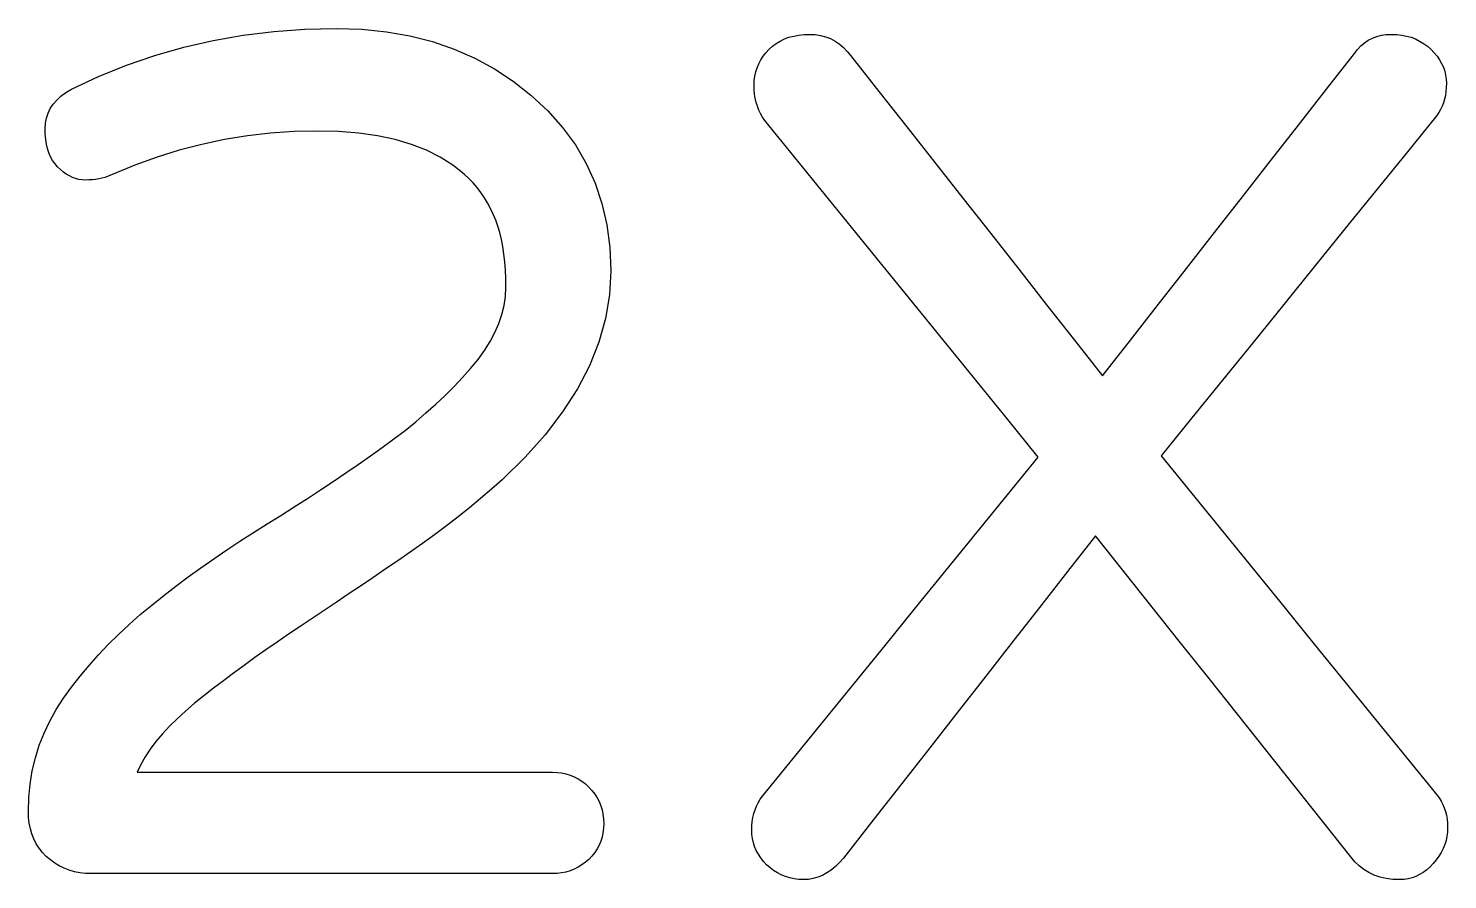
# Model space of a CAD drawing. Extents: x 3 to 2755, y -391 to 1036.
# Drawn here: x 2157.27 to 2190.62, y 827.9 to 847.9 of the extents above; entities that cross this region are included whole.
import ezdxf

# ---------------------------------------------------------------- set-up
doc = ezdxf.new("R2010")
doc.units = 0
doc.layers.add('DEFAULT', color=7, linetype='CONTINUOUS')

# ---------------------------------------------------------------- blocks, each defined once
blk = doc.blocks.new('BLOCK_242')
at = {"layer": 'DEFAULT', "color": 18}
for p, q in [((-28.254, 141.173), (-28.201, 141.102)), ((-28.201, 141.102), (-28.154, 141.028)), ((-28.154, 141.028), (-28.114, 140.95)), ((-28.114, 140.95), (-28.08, 140.868)), ((-28.08, 140.868), (-28.052, 140.783)), ((-28.052, 140.783), (-28.03, 140.693)), ((-28.03, 140.693), (-28.014, 140.6)), ((-28.014, 140.6), (-28.005, 140.503)), ((-28.005, 140.503), (-28.002, 140.402))]:
    blk.add_line(p, q, dxfattribs=at)
blk = doc.blocks.new('BLOCK_243')
at = {"layer": 'DEFAULT', "color": 18}
for p, q in [((-28.039, 140.102), (-28.068, 140.007)), ((-28.018, 140.2), (-28.039, 140.102)), ((-28.006, 140.3), (-28.018, 140.2)), ((-28.002, 140.402), (-28.006, 140.3)), ((-28.151, 139.822), (-28.205, 139.733)), ((-28.106, 139.913), (-28.151, 139.822)), ((-28.068, 140.007), (-28.106, 139.913)), ((-28.268, 139.645), (-28.338, 139.56)), ((-28.205, 139.733), (-28.268, 139.645))]:
    blk.add_line(p, q, dxfattribs=at)
blk = doc.blocks.new('BLOCK_244')
at = {"layer": 'DEFAULT', "color": 18}
for p, q in [((-28.414, 139.481), (-28.493, 139.41)), ((-28.338, 139.56), (-28.414, 139.481)), ((-29.025, 139.186), (-29.124, 139.181)), ((-28.93, 139.2), (-29.025, 139.186)), ((-28.837, 139.223), (-28.93, 139.2)), ((-28.747, 139.256), (-28.837, 139.223)), ((-28.66, 139.298), (-28.747, 139.256)), ((-28.575, 139.35), (-28.66, 139.298)), ((-28.493, 139.41), (-28.575, 139.35))]:
    blk.add_line(p, q, dxfattribs=at)
blk = doc.blocks.new('BLOCK_245')
at = {"layer": 'DEFAULT', "color": 18}
for p, q in [((-30.182, 139.602), (-30.274, 139.714)), ((-30.081, 139.504), (-30.182, 139.602)), ((-29.971, 139.418), (-30.081, 139.504)), ((-29.853, 139.346), (-29.971, 139.418)), ((-29.725, 139.287), (-29.853, 139.346)), ((-29.588, 139.241), (-29.725, 139.287)), ((-29.442, 139.208), (-29.588, 139.241)), ((-29.287, 139.188), (-29.442, 139.208)), ((-29.124, 139.181), (-29.287, 139.188))]:
    blk.add_line(p, q, dxfattribs=at)
blk = doc.blocks.new('BLOCK_246')
at = {"layer": 'DEFAULT', "color": 18}
for p, q in [((-35.61, 146.422), (-36.277, 147.26)), ((-34.943, 145.583), (-35.61, 146.422)), ((-34.276, 144.745), (-34.943, 145.583)), ((-33.609, 143.906), (-34.276, 144.745)), ((-32.942, 143.068), (-33.609, 143.906)), ((-32.275, 142.23), (-32.942, 143.068)), ((-31.608, 141.391), (-32.275, 142.23)), ((-30.941, 140.553), (-31.608, 141.391)), ((-30.274, 139.714), (-30.941, 140.553))]:
    blk.add_line(p, q, dxfattribs=at)
blk = doc.blocks.new('BLOCK_247')
at = {"layer": 'DEFAULT', "color": 18}
for p, q in [((-36.277, 147.26), (-36.934, 146.418)), ((-36.934, 146.418), (-37.592, 145.577)), ((-37.592, 145.577), (-38.249, 144.735)), ((-38.249, 144.735), (-38.907, 143.894)), ((-38.907, 143.894), (-39.565, 143.052)), ((-39.565, 143.052), (-40.222, 142.211)), ((-40.222, 142.211), (-40.88, 141.369)), ((-40.88, 141.369), (-41.538, 140.528)), ((-41.538, 140.528), (-42.195, 139.686))]:
    blk.add_line(p, q, dxfattribs=at)
blk = doc.blocks.new('BLOCK_248')
at = {"layer": 'DEFAULT', "color": 18}
for p, q in [((-42.387, 139.487), (-42.487, 139.406)), ((-42.29, 139.58), (-42.387, 139.487)), ((-42.195, 139.686), (-42.29, 139.58)), ((-43.021, 139.188), (-43.135, 139.181)), ((-42.909, 139.206), (-43.021, 139.188)), ((-42.8, 139.237), (-42.909, 139.206)), ((-42.693, 139.281), (-42.8, 139.237)), ((-42.589, 139.337), (-42.693, 139.281)), ((-42.487, 139.406), (-42.589, 139.337))]:
    blk.add_line(p, q, dxfattribs=at)
blk = doc.blocks.new('BLOCK_249')
at = {"layer": 'DEFAULT', "color": 18}
for p, q in [((-43.924, 139.458), (-44.004, 139.532)), ((-43.84, 139.393), (-43.924, 139.458)), ((-43.752, 139.337), (-43.84, 139.393)), ((-43.66, 139.29), (-43.752, 139.337)), ((-43.563, 139.251), (-43.66, 139.29)), ((-43.462, 139.22), (-43.563, 139.251)), ((-43.357, 139.199), (-43.462, 139.22)), ((-43.248, 139.186), (-43.357, 139.199)), ((-43.135, 139.181), (-43.248, 139.186))]:
    blk.add_line(p, q, dxfattribs=at)
blk = doc.blocks.new('BLOCK_250')
at = {"layer": 'DEFAULT', "color": 18}
for p, q in [((-44.351, 140.244), (-44.355, 140.345)), ((-44.338, 140.145), (-44.351, 140.244)), ((-44.316, 140.049), (-44.338, 140.145)), ((-44.286, 139.956), (-44.316, 140.049)), ((-44.247, 139.866), (-44.286, 139.956)), ((-44.199, 139.778), (-44.247, 139.866)), ((-44.143, 139.693), (-44.199, 139.778)), ((-44.078, 139.611), (-44.143, 139.693)), ((-44.004, 139.532), (-44.078, 139.611))]:
    blk.add_line(p, q, dxfattribs=at)
blk = doc.blocks.new('BLOCK_251')
at = {"layer": 'DEFAULT', "color": 18}
for p, q in [((-44.156, 141.069), (-44.103, 141.145)), ((-44.305, 140.732), (-44.277, 140.821)), ((-44.277, 140.821), (-44.243, 140.906)), ((-44.243, 140.906), (-44.202, 140.989)), ((-44.202, 140.989), (-44.156, 141.069)), ((-44.355, 140.345), (-44.352, 140.447)), ((-44.352, 140.447), (-44.343, 140.545)), ((-44.343, 140.545), (-44.327, 140.64)), ((-44.327, 140.64), (-44.305, 140.732))]:
    blk.add_line(p, q, dxfattribs=at)
blk = doc.blocks.new('BLOCK_252')
at = {"layer": 'DEFAULT', "color": 18}
for p, q in [((-38.343, 148.226), (-37.623, 149.111)), ((-39.063, 147.341), (-38.343, 148.226)), ((-39.783, 146.456), (-39.063, 147.341)), ((-40.503, 145.571), (-39.783, 146.456)), ((-41.223, 144.686), (-40.503, 145.571)), ((-41.943, 143.8), (-41.223, 144.686)), ((-42.663, 142.915), (-41.943, 143.8)), ((-43.383, 142.03), (-42.663, 142.915)), ((-44.103, 141.145), (-43.383, 142.03))]:
    blk.add_line(p, q, dxfattribs=at)
blk = doc.blocks.new('BLOCK_253')
at = {"layer": 'DEFAULT', "color": 18}
for p, q in [((-43.333, 156.143), (-44.047, 157.021)), ((-42.619, 155.264), (-43.333, 156.143)), ((-41.905, 154.385), (-42.619, 155.264)), ((-41.192, 153.506), (-41.905, 154.385)), ((-40.478, 152.627), (-41.192, 153.506)), ((-39.764, 151.748), (-40.478, 152.627)), ((-39.05, 150.869), (-39.764, 151.748)), ((-38.337, 149.99), (-39.05, 150.869)), ((-37.623, 149.111), (-38.337, 149.99))]:
    blk.add_line(p, q, dxfattribs=at)
blk = doc.blocks.new('BLOCK_254')
at = {"layer": 'DEFAULT', "color": 18}
for p, q in [((-44.296, 157.742), (-44.299, 157.849)), ((-44.287, 157.638), (-44.296, 157.742)), ((-44.271, 157.539), (-44.287, 157.638)), ((-44.249, 157.443), (-44.271, 157.539)), ((-44.221, 157.351), (-44.249, 157.443)), ((-44.187, 157.263), (-44.221, 157.351)), ((-44.146, 157.179), (-44.187, 157.263)), ((-44.1, 157.098), (-44.146, 157.179)), ((-44.047, 157.021), (-44.1, 157.098))]:
    blk.add_line(p, q, dxfattribs=at)
blk = doc.blocks.new('BLOCK_255')
at = {"layer": 'DEFAULT', "color": 18}
for p, q in [((-44.191, 158.351), (-44.143, 158.441)), ((-44.143, 158.441), (-44.087, 158.528)), ((-44.087, 158.528), (-44.022, 158.611)), ((-44.022, 158.611), (-43.948, 158.691)), ((-44.282, 158.06), (-44.26, 158.161)), ((-44.26, 158.161), (-44.23, 158.258)), ((-44.23, 158.258), (-44.191, 158.351)), ((-44.299, 157.849), (-44.295, 157.956)), ((-44.295, 157.956), (-44.282, 158.06))]:
    blk.add_line(p, q, dxfattribs=at)
blk = doc.blocks.new('BLOCK_256')
at = {"layer": 'DEFAULT', "color": 18}
for p, q in [((-43.948, 158.691), (-43.867, 158.764)), ((-43.867, 158.764), (-43.78, 158.829)), ((-43.78, 158.829), (-43.687, 158.885)), ((-43.687, 158.885), (-43.587, 158.933)), ((-43.587, 158.933), (-43.481, 158.972)), ((-43.481, 158.972), (-43.369, 159.002)), ((-43.369, 159.002), (-43.25, 159.024)), ((-43.25, 159.024), (-43.126, 159.037)), ((-43.126, 159.037), (-42.995, 159.041))]:
    blk.add_line(p, q, dxfattribs=at)
blk = doc.blocks.new('BLOCK_257')
at = {"layer": 'DEFAULT', "color": 18}
for p, q in [((-42.995, 159.041), (-42.864, 159.035)), ((-42.864, 159.035), (-42.738, 159.016)), ((-42.738, 159.016), (-42.619, 158.985)), ((-42.619, 158.985), (-42.506, 158.941)), ((-42.506, 158.941), (-42.398, 158.885)), ((-42.398, 158.885), (-42.297, 158.817)), ((-42.297, 158.817), (-42.201, 158.736)), ((-42.201, 158.736), (-42.111, 158.642)), ((-42.111, 158.642), (-42.027, 158.536))]:
    blk.add_line(p, q, dxfattribs=at)
blk = doc.blocks.new('BLOCK_258')
at = {"layer": 'DEFAULT', "color": 18}
for p, q in [((-42.027, 158.536), (-41.369, 157.701)), ((-41.369, 157.701), (-40.712, 156.866)), ((-40.712, 156.866), (-40.054, 156.03)), ((-40.054, 156.03), (-39.396, 155.195)), ((-39.396, 155.195), (-38.739, 154.36)), ((-38.739, 154.36), (-38.081, 153.525)), ((-38.081, 153.525), (-37.424, 152.689)), ((-37.424, 152.689), (-36.766, 151.854)), ((-36.766, 151.854), (-36.108, 151.019))]:
    blk.add_line(p, q, dxfattribs=at)
blk = doc.blocks.new('BLOCK_259')
at = {"layer": 'DEFAULT', "color": 18}
for p, q in [((-30.847, 157.751), (-30.19, 158.592)), ((-31.505, 156.909), (-30.847, 157.751)), ((-32.163, 156.068), (-31.505, 156.909)), ((-32.82, 155.226), (-32.163, 156.068)), ((-33.478, 154.385), (-32.82, 155.226)), ((-34.135, 153.543), (-33.478, 154.385)), ((-34.793, 152.702), (-34.135, 153.543)), ((-35.451, 151.86), (-34.793, 152.702)), ((-36.108, 151.019), (-35.451, 151.86))]:
    blk.add_line(p, q, dxfattribs=at)
blk = doc.blocks.new('BLOCK_260')
at = {"layer": 'DEFAULT', "color": 18}
for p, q in [((-30.118, 158.687), (-30.04, 158.77)), ((-30.04, 158.77), (-29.956, 158.842)), ((-29.956, 158.842), (-29.865, 158.903)), ((-29.865, 158.903), (-29.769, 158.952)), ((-29.769, 158.952), (-29.666, 158.991)), ((-29.666, 158.991), (-29.557, 159.019)), ((-29.557, 159.019), (-29.442, 159.036)), ((-29.442, 159.036), (-29.32, 159.041)), ((-30.19, 158.592), (-30.118, 158.687))]:
    blk.add_line(p, q, dxfattribs=at)
blk = doc.blocks.new('BLOCK_261')
at = {"layer": 'DEFAULT', "color": 18}
for p, q in [((-29.32, 159.041), (-29.198, 159.037)), ((-29.198, 159.037), (-29.08, 159.024)), ((-29.08, 159.024), (-28.968, 159.002)), ((-28.968, 159.002), (-28.86, 158.972)), ((-28.86, 158.972), (-28.757, 158.933)), ((-28.757, 158.933), (-28.659, 158.885)), ((-28.659, 158.885), (-28.566, 158.829)), ((-28.566, 158.829), (-28.478, 158.764)), ((-28.478, 158.764), (-28.394, 158.691))]:
    blk.add_line(p, q, dxfattribs=at)
blk = doc.blocks.new('BLOCK_262')
at = {"layer": 'DEFAULT', "color": 18}
for p, q in [((-28.394, 158.691), (-28.318, 158.611)), ((-28.318, 158.611), (-28.25, 158.53)), ((-28.25, 158.53), (-28.192, 158.446)), ((-28.192, 158.446), (-28.142, 158.359)), ((-28.142, 158.359), (-28.102, 158.271)), ((-28.102, 158.271), (-28.07, 158.179)), ((-28.07, 158.179), (-28.048, 158.086)), ((-28.048, 158.086), (-28.034, 157.99)), ((-28.034, 157.99), (-28.03, 157.891))]:
    blk.add_line(p, q, dxfattribs=at)
blk = doc.blocks.new('BLOCK_263')
at = {"layer": 'DEFAULT', "color": 18}
for p, q in [((-28.032, 157.793), (-28.041, 157.699)), ((-28.03, 157.891), (-28.032, 157.793)), ((-28.099, 157.436), (-28.129, 157.355)), ((-28.074, 157.52), (-28.099, 157.436)), ((-28.055, 157.607), (-28.074, 157.52)), ((-28.041, 157.699), (-28.055, 157.607)), ((-28.207, 157.204), (-28.254, 157.134)), ((-28.165, 157.278), (-28.207, 157.204)), ((-28.129, 157.355), (-28.165, 157.278))]:
    blk.add_line(p, q, dxfattribs=at)
blk = doc.blocks.new('BLOCK_264')
at = {"layer": 'DEFAULT', "color": 18}
for p, q in [((-28.254, 157.134), (-28.974, 156.245)), ((-28.974, 156.245), (-29.694, 155.357)), ((-29.694, 155.357), (-30.414, 154.469)), ((-30.414, 154.469), (-31.134, 153.581)), ((-31.134, 153.581), (-31.854, 152.692)), ((-31.854, 152.692), (-32.574, 151.804)), ((-32.574, 151.804), (-33.294, 150.916)), ((-33.294, 150.916), (-34.014, 150.028)), ((-34.014, 150.028), (-34.734, 149.139))]:
    blk.add_line(p, q, dxfattribs=at)
blk = doc.blocks.new('BLOCK_265')
at = {"layer": 'DEFAULT', "color": 18}
for p, q in [((-34.734, 149.139), (-34.014, 148.254)), ((-34.014, 148.254), (-33.294, 147.369)), ((-33.294, 147.369), (-32.574, 146.484)), ((-32.574, 146.484), (-31.854, 145.599)), ((-31.854, 145.599), (-31.134, 144.714)), ((-31.134, 144.714), (-30.414, 143.828)), ((-30.414, 143.828), (-29.694, 142.943)), ((-29.694, 142.943), (-28.974, 142.058)), ((-28.974, 142.058), (-28.254, 141.173))]:
    blk.add_line(p, q, dxfattribs=at)
blk = doc.blocks.new('BLOCK_266')
at = {"layer": 'DEFAULT', "color": 18}
for p, q in [((-48.184, 141.355), (-48.11, 141.275)), ((-48.11, 141.275), (-48.045, 141.192)), ((-48.045, 141.192), (-47.989, 141.104)), ((-47.989, 141.104), (-47.942, 141.013)), ((-47.942, 141.013), (-47.903, 140.918)), ((-47.903, 140.918), (-47.872, 140.819)), ((-47.872, 140.819), (-47.851, 140.717)), ((-47.851, 140.717), (-47.838, 140.61)), ((-47.838, 140.61), (-47.833, 140.5))]:
    blk.add_line(p, q, dxfattribs=at)
blk = doc.blocks.new('BLOCK_267')
at = {"layer": 'DEFAULT', "color": 18}
for p, q in [((-47.833, 140.5), (-47.838, 140.39)), ((-47.903, 140.084), (-47.942, 139.991)), ((-47.872, 140.182), (-47.903, 140.084)), ((-47.851, 140.284), (-47.872, 140.182)), ((-47.838, 140.39), (-47.851, 140.284)), ((-48.045, 139.816), (-48.11, 139.735)), ((-47.989, 139.901), (-48.045, 139.816)), ((-47.942, 139.991), (-47.989, 139.901)), ((-48.11, 139.735), (-48.184, 139.658))]:
    blk.add_line(p, q, dxfattribs=at)
blk = doc.blocks.new('BLOCK_268')
at = {"layer": 'DEFAULT', "color": 18}
for p, q in [((-48.526, 139.426), (-48.621, 139.388)), ((-48.435, 139.471), (-48.526, 139.426)), ((-48.347, 139.525), (-48.435, 139.471)), ((-48.264, 139.588), (-48.347, 139.525)), ((-48.184, 139.658), (-48.264, 139.588)), ((-48.929, 139.326), (-49.04, 139.322)), ((-48.823, 139.338), (-48.929, 139.326)), ((-48.72, 139.359), (-48.823, 139.338)), ((-48.621, 139.388), (-48.72, 139.359))]:
    blk.add_line(p, q, dxfattribs=at)
blk = doc.blocks.new('BLOCK_269')
at = {"layer": 'DEFAULT', "color": 18}
for p, q in [((-58.664, 139.322), (-59.867, 139.322)), ((-57.461, 139.322), (-58.664, 139.322)), ((-56.258, 139.322), (-57.461, 139.322)), ((-55.055, 139.322), (-56.258, 139.322)), ((-53.852, 139.322), (-55.055, 139.322)), ((-52.649, 139.322), (-53.852, 139.322)), ((-51.446, 139.322), (-52.649, 139.322)), ((-50.243, 139.322), (-51.446, 139.322)), ((-49.04, 139.322), (-50.243, 139.322))]:
    blk.add_line(p, q, dxfattribs=at)
blk = doc.blocks.new('BLOCK_270')
at = {"layer": 'DEFAULT', "color": 18}
for p, q in [((-60.837, 139.643), (-60.933, 139.728)), ((-60.735, 139.568), (-60.837, 139.643)), ((-60.628, 139.502), (-60.735, 139.568)), ((-60.515, 139.447), (-60.628, 139.502)), ((-60.396, 139.402), (-60.515, 139.447)), ((-60.272, 139.367), (-60.396, 139.402)), ((-60.143, 139.342), (-60.272, 139.367)), ((-60.008, 139.327), (-60.143, 139.342)), ((-59.867, 139.322), (-60.008, 139.327))]:
    blk.add_line(p, q, dxfattribs=at)
blk = doc.blocks.new('BLOCK_271')
at = {"layer": 'DEFAULT', "color": 18}
for p, q in [((-61.349, 140.64), (-61.354, 140.78)), ((-61.333, 140.505), (-61.349, 140.64)), ((-61.307, 140.377), (-61.333, 140.505)), ((-61.271, 140.254), (-61.307, 140.377)), ((-61.224, 140.137), (-61.271, 140.254)), ((-61.167, 140.026), (-61.224, 140.137)), ((-61.099, 139.921), (-61.167, 140.026)), ((-61.021, 139.822), (-61.099, 139.921)), ((-60.933, 139.728), (-61.021, 139.822))]:
    blk.add_line(p, q, dxfattribs=at)
blk = doc.blocks.new('BLOCK_272')
at = {"layer": 'DEFAULT', "color": 18}
for p, q in [((-60.7, 143.179), (-60.526, 143.445)), ((-60.853, 142.906), (-60.7, 143.179)), ((-60.986, 142.625), (-60.853, 142.906)), ((-61.098, 142.337), (-60.986, 142.625)), ((-61.19, 142.041), (-61.098, 142.337)), ((-61.262, 141.737), (-61.19, 142.041)), ((-61.343, 141.107), (-61.313, 141.426)), ((-61.313, 141.426), (-61.262, 141.737)), ((-61.354, 140.78), (-61.343, 141.107))]:
    blk.add_line(p, q, dxfattribs=at)
blk = doc.blocks.new('BLOCK_273')
at = {"layer": 'DEFAULT', "color": 18}
for p, q in [((-58.723, 145.407), (-58.45, 145.633)), ((-59.236, 144.941), (-58.984, 145.176)), ((-58.984, 145.176), (-58.723, 145.407)), ((-59.477, 144.702), (-59.236, 144.941)), ((-59.928, 144.212), (-59.708, 144.459)), ((-59.708, 144.459), (-59.477, 144.702)), ((-60.138, 143.96), (-59.928, 144.212)), ((-60.337, 143.705), (-60.138, 143.96)), ((-60.526, 143.445), (-60.337, 143.705))]:
    blk.add_line(p, q, dxfattribs=at)
blk = doc.blocks.new('BLOCK_274')
at = {"layer": 'DEFAULT', "color": 18}
for p, q in [((-56.065, 147.34), (-55.744, 147.54)), ((-56.693, 146.93), (-56.382, 147.136)), ((-56.382, 147.136), (-56.065, 147.34)), ((-56.999, 146.72), (-56.693, 146.93)), ((-57.595, 146.294), (-57.299, 146.508)), ((-57.299, 146.508), (-56.999, 146.72)), ((-57.885, 146.076), (-57.595, 146.294)), ((-58.45, 145.633), (-58.17, 145.856)), ((-58.17, 145.856), (-57.885, 146.076))]:
    blk.add_line(p, q, dxfattribs=at)
blk = doc.blocks.new('BLOCK_275')
at = {"layer": 'DEFAULT', "color": 18}
for p, q in [((-53.602, 148.937), (-53.317, 149.136)), ((-53.317, 149.136), (-53.037, 149.336)), ((-53.892, 148.737), (-53.602, 148.937)), ((-54.489, 148.338), (-54.188, 148.538)), ((-54.188, 148.538), (-53.892, 148.737)), ((-55.106, 147.939), (-54.795, 148.139)), ((-54.795, 148.139), (-54.489, 148.338)), ((-55.422, 147.74), (-55.106, 147.939)), ((-55.744, 147.54), (-55.422, 147.74))]:
    blk.add_line(p, q, dxfattribs=at)
blk = doc.blocks.new('BLOCK_276')
at = {"layer": 'DEFAULT', "color": 18}
for p, q in [((-51.15, 150.976), (-50.961, 151.187)), ((-51.559, 150.557), (-51.35, 150.766)), ((-51.35, 150.766), (-51.15, 150.976)), ((-51.78, 150.35), (-51.559, 150.557)), ((-52.251, 149.94), (-52.01, 150.145)), ((-52.01, 150.145), (-51.78, 150.35)), ((-52.503, 149.737), (-52.251, 149.94)), ((-53.037, 149.336), (-52.765, 149.536)), ((-52.765, 149.536), (-52.503, 149.737))]:
    blk.add_line(p, q, dxfattribs=at)
blk = doc.blocks.new('BLOCK_277')
at = {"layer": 'DEFAULT', "color": 18}
for p, q in [((-50.144, 152.882), (-50.134, 153.094)), ((-50.174, 152.671), (-50.144, 152.882)), ((-50.297, 152.247), (-50.225, 152.459)), ((-50.225, 152.459), (-50.174, 152.671)), ((-50.389, 152.035), (-50.297, 152.247)), ((-50.634, 151.611), (-50.501, 151.823)), ((-50.501, 151.823), (-50.389, 152.035)), ((-50.787, 151.399), (-50.634, 151.611)), ((-50.961, 151.187), (-50.787, 151.399))]:
    blk.add_line(p, q, dxfattribs=at)
blk = doc.blocks.new('BLOCK_278')
at = {"layer": 'DEFAULT', "color": 18}
for p, q in [((-50.322, 154.535), (-50.372, 154.679)), ((-50.278, 154.383), (-50.322, 154.535)), ((-50.239, 154.223), (-50.278, 154.383)), ((-50.207, 154.055), (-50.239, 154.223)), ((-50.181, 153.878), (-50.207, 154.055)), ((-50.16, 153.694), (-50.181, 153.878)), ((-50.145, 153.502), (-50.16, 153.694)), ((-50.136, 153.302), (-50.145, 153.502)), ((-50.134, 153.094), (-50.136, 153.302))]:
    blk.add_line(p, q, dxfattribs=at)
blk = doc.blocks.new('BLOCK_279')
at = {"layer": 'DEFAULT', "color": 18}
for p, q in [((-51.006, 155.657), (-51.115, 155.759)), ((-50.904, 155.551), (-51.006, 155.657)), ((-50.808, 155.44), (-50.904, 155.551)), ((-50.719, 155.324), (-50.808, 155.44)), ((-50.637, 155.204), (-50.719, 155.324)), ((-50.561, 155.08), (-50.637, 155.204)), ((-50.491, 154.951), (-50.561, 155.08)), ((-50.428, 154.817), (-50.491, 154.951)), ((-50.372, 154.679), (-50.428, 154.817))]:
    blk.add_line(p, q, dxfattribs=at)
blk = doc.blocks.new('BLOCK_280')
at = {"layer": 'DEFAULT', "color": 18}
for p, q in [((-54.063, 156.757), (-54.565, 156.769)), ((-53.59, 156.719), (-54.063, 156.757)), ((-53.147, 156.657), (-53.59, 156.719)), ((-52.734, 156.57), (-53.147, 156.657)), ((-52.351, 156.457), (-52.734, 156.57)), ((-51.997, 156.32), (-52.351, 156.457)), ((-51.674, 156.158), (-51.997, 156.32)), ((-51.38, 155.971), (-51.674, 156.158)), ((-51.115, 155.759), (-51.38, 155.971))]:
    blk.add_line(p, q, dxfattribs=at)
blk = doc.blocks.new('BLOCK_281')
at = {"layer": 'DEFAULT', "color": 18}
for p, q in [((-55.118, 156.757), (-55.665, 156.719)), ((-54.565, 156.769), (-55.118, 156.757)), ((-57.279, 156.457), (-57.807, 156.32)), ((-56.746, 156.57), (-57.279, 156.457)), ((-56.208, 156.657), (-56.746, 156.57)), ((-55.665, 156.719), (-56.208, 156.657)), ((-58.33, 156.158), (-58.849, 155.971)), ((-57.807, 156.32), (-58.33, 156.158)), ((-58.849, 155.971), (-59.362, 155.759))]:
    blk.add_line(p, q, dxfattribs=at)
blk = doc.blocks.new('BLOCK_282')
at = {"layer": 'DEFAULT', "color": 18}
for p, q in [((-59.362, 155.759), (-59.426, 155.73)), ((-59.927, 155.621), (-60.007, 155.619)), ((-59.849, 155.626), (-59.927, 155.621)), ((-59.774, 155.635), (-59.849, 155.626)), ((-59.7, 155.647), (-59.774, 155.635)), ((-59.628, 155.662), (-59.7, 155.647)), ((-59.558, 155.681), (-59.628, 155.662)), ((-59.491, 155.704), (-59.558, 155.681)), ((-59.426, 155.73), (-59.491, 155.704))]:
    blk.add_line(p, q, dxfattribs=at)
blk = doc.blocks.new('BLOCK_283')
at = {"layer": 'DEFAULT', "color": 18}
for p, q in [((-60.6, 155.863), (-60.666, 155.928)), ((-60.532, 155.806), (-60.6, 155.863)), ((-60.462, 155.756), (-60.532, 155.806)), ((-60.391, 155.714), (-60.462, 155.756)), ((-60.318, 155.68), (-60.391, 155.714)), ((-60.243, 155.653), (-60.318, 155.68)), ((-60.166, 155.634), (-60.243, 155.653)), ((-60.087, 155.623), (-60.166, 155.634)), ((-60.007, 155.619), (-60.087, 155.623))]:
    blk.add_line(p, q, dxfattribs=at)
blk = doc.blocks.new('BLOCK_284')
at = {"layer": 'DEFAULT', "color": 18}
for p, q in [((-60.957, 156.698), (-60.961, 156.825)), ((-60.946, 156.577), (-60.957, 156.698)), ((-60.928, 156.464), (-60.946, 156.577)), ((-60.903, 156.357), (-60.928, 156.464)), ((-60.87, 156.257), (-60.903, 156.357)), ((-60.83, 156.164), (-60.87, 156.257)), ((-60.783, 156.079), (-60.83, 156.164)), ((-60.728, 156), (-60.783, 156.079)), ((-60.666, 155.928), (-60.728, 156))]:
    blk.add_line(p, q, dxfattribs=at)
blk = doc.blocks.new('BLOCK_285')
at = {"layer": 'DEFAULT', "color": 18}
for p, q in [((-60.771, 157.402), (-60.687, 157.498)), ((-60.687, 157.498), (-60.588, 157.589)), ((-60.588, 157.589), (-60.473, 157.673)), ((-60.473, 157.673), (-60.344, 157.751)), ((-60.931, 157.074), (-60.892, 157.19)), ((-60.892, 157.19), (-60.839, 157.299)), ((-60.839, 157.299), (-60.771, 157.402)), ((-60.961, 156.825), (-60.953, 156.953)), ((-60.953, 156.953), (-60.931, 157.074))]:
    blk.add_line(p, q, dxfattribs=at)
blk = doc.blocks.new('BLOCK_286')
at = {"layer": 'DEFAULT', "color": 18}
for p, q in [((-56.305, 159.022), (-55.588, 159.111)), ((-55.588, 159.111), (-54.858, 159.164)), ((-54.858, 159.164), (-54.117, 159.181)), ((-57.701, 158.74), (-57.009, 158.899)), ((-57.009, 158.899), (-56.305, 159.022)), ((-59.047, 158.316), (-58.38, 158.546)), ((-58.38, 158.546), (-57.701, 158.74)), ((-59.702, 158.051), (-59.047, 158.316)), ((-60.344, 157.751), (-59.702, 158.051))]:
    blk.add_line(p, q, dxfattribs=at)
blk = doc.blocks.new('BLOCK_287')
at = {"layer": 'DEFAULT', "color": 18}
for p, q in [((-54.117, 159.181), (-53.517, 159.162)), ((-53.517, 159.162), (-52.941, 159.104)), ((-52.941, 159.104), (-52.387, 159.007)), ((-52.387, 159.007), (-51.856, 158.871)), ((-51.856, 158.871), (-51.348, 158.697)), ((-51.348, 158.697), (-50.863, 158.483)), ((-50.863, 158.483), (-50.401, 158.231)), ((-50.401, 158.231), (-49.961, 157.94)), ((-49.961, 157.94), (-49.544, 157.611))]:
    blk.add_line(p, q, dxfattribs=at)
blk = doc.blocks.new('BLOCK_288')
at = {"layer": 'DEFAULT', "color": 18}
for p, q in [((-49.544, 157.611), (-49.15, 157.244)), ((-49.15, 157.244), (-48.802, 156.854)), ((-48.802, 156.854), (-48.5, 156.442)), ((-48.5, 156.442), (-48.245, 156.006)), ((-48.245, 156.006), (-48.036, 155.548)), ((-48.036, 155.548), (-47.874, 155.067)), ((-47.874, 155.067), (-47.758, 154.563)), ((-47.758, 154.563), (-47.688, 154.037)), ((-47.688, 154.037), (-47.665, 153.487))]:
    blk.add_line(p, q, dxfattribs=at)
blk = doc.blocks.new('BLOCK_289')
at = {"layer": 'DEFAULT', "color": 18}
for p, q in [((-47.665, 153.487), (-47.697, 152.922)), ((-47.697, 152.922), (-47.791, 152.362)), ((-47.791, 152.362), (-47.949, 151.807)), ((-47.949, 151.807), (-48.169, 151.257)), ((-48.169, 151.257), (-48.453, 150.712)), ((-48.453, 150.712), (-48.8, 150.171)), ((-48.8, 150.171), (-49.209, 149.635)), ((-49.209, 149.635), (-49.682, 149.104)), ((-49.682, 149.104), (-50.218, 148.578))]:
    blk.add_line(p, q, dxfattribs=at)
blk = doc.blocks.new('BLOCK_290')
at = {"layer": 'DEFAULT', "color": 18}
for p, q in [((-50.218, 148.578), (-50.47, 148.355)), ((-50.727, 148.135), (-50.989, 147.918)), ((-50.47, 148.355), (-50.727, 148.135)), ((-50.989, 147.918), (-51.257, 147.703)), ((-51.529, 147.491), (-51.807, 147.282)), ((-51.257, 147.703), (-51.529, 147.491)), ((-51.807, 147.282), (-52.09, 147.075)), ((-52.379, 146.872), (-52.672, 146.671)), ((-52.09, 147.075), (-52.379, 146.872))]:
    blk.add_line(p, q, dxfattribs=at)
blk = doc.blocks.new('BLOCK_291')
at = {"layer": 'DEFAULT', "color": 18}
for p, q in [((-52.967, 146.472), (-53.259, 146.275)), ((-52.672, 146.671), (-52.967, 146.472)), ((-53.259, 146.275), (-53.549, 146.08)), ((-53.837, 145.887), (-54.122, 145.695)), ((-53.549, 146.08), (-53.837, 145.887)), ((-54.405, 145.505), (-54.685, 145.317)), ((-54.122, 145.695), (-54.405, 145.505)), ((-54.963, 145.131), (-55.239, 144.946)), ((-54.685, 145.317), (-54.963, 145.131))]:
    blk.add_line(p, q, dxfattribs=at)
blk = doc.blocks.new('BLOCK_292')
at = {"layer": 'DEFAULT', "color": 18}
for p, q in [((-55.51, 144.762), (-55.775, 144.579)), ((-55.239, 144.946), (-55.51, 144.762)), ((-55.775, 144.579), (-56.033, 144.397)), ((-56.286, 144.216), (-56.532, 144.035)), ((-56.033, 144.397), (-56.286, 144.216)), ((-56.772, 143.855), (-57.006, 143.676)), ((-56.532, 144.035), (-56.772, 143.855)), ((-57.233, 143.497), (-57.455, 143.319)), ((-57.006, 143.676), (-57.233, 143.497))]:
    blk.add_line(p, q, dxfattribs=at)
blk = doc.blocks.new('BLOCK_293')
at = {"layer": 'DEFAULT', "color": 18}
for p, q in [((-57.665, 143.141), (-57.861, 142.963)), ((-57.455, 143.319), (-57.665, 143.141)), ((-58.041, 142.784), (-58.205, 142.605)), ((-57.861, 142.963), (-58.041, 142.784)), ((-58.355, 142.426), (-58.489, 142.247)), ((-58.205, 142.605), (-58.355, 142.426)), ((-58.489, 142.247), (-58.609, 142.067)), ((-58.712, 141.887), (-58.801, 141.706)), ((-58.609, 142.067), (-58.712, 141.887))]:
    blk.add_line(p, q, dxfattribs=at)
blk = doc.blocks.new('BLOCK_294')
at = {"layer": 'DEFAULT', "color": 18}
for p, q in [((-58.801, 141.706), (-57.716, 141.706)), ((-57.716, 141.706), (-56.632, 141.706)), ((-56.632, 141.706), (-55.547, 141.706)), ((-55.547, 141.706), (-54.463, 141.706)), ((-54.463, 141.706), (-53.378, 141.706)), ((-53.378, 141.706), (-52.293, 141.706)), ((-52.293, 141.706), (-51.209, 141.706)), ((-51.209, 141.706), (-50.124, 141.706)), ((-50.124, 141.706), (-49.04, 141.706))]:
    blk.add_line(p, q, dxfattribs=at)
blk = doc.blocks.new('BLOCK_295')
at = {"layer": 'DEFAULT', "color": 18}
for p, q in [((-49.04, 141.706), (-48.929, 141.702)), ((-48.929, 141.702), (-48.823, 141.689)), ((-48.823, 141.689), (-48.72, 141.667)), ((-48.72, 141.667), (-48.621, 141.637)), ((-48.621, 141.637), (-48.526, 141.598)), ((-48.526, 141.598), (-48.435, 141.55)), ((-48.435, 141.55), (-48.347, 141.494)), ((-48.347, 141.494), (-48.264, 141.429)), ((-48.264, 141.429), (-48.184, 141.355))]:
    blk.add_line(p, q, dxfattribs=at)

msp = doc.modelspace()

# ---------------------------------------------------------------- block references
at = {"layer": 'DEFAULT'}
for name in ['BLOCK_286', 'BLOCK_287', 'BLOCK_256', 'BLOCK_257', 'BLOCK_260', 'BLOCK_261', 'BLOCK_255', 'BLOCK_258', 'BLOCK_259', 'BLOCK_262', 'BLOCK_254', 'BLOCK_263', 'BLOCK_285', 'BLOCK_288', 'BLOCK_264', 'BLOCK_284', 'BLOCK_281', 'BLOCK_280', 'BLOCK_253', 'BLOCK_283', 'BLOCK_282', 'BLOCK_279', 'BLOCK_278', 'BLOCK_289', 'BLOCK_277', 'BLOCK_276', 'BLOCK_275', 'BLOCK_252', 'BLOCK_265', 'BLOCK_290', 'BLOCK_274', 'BLOCK_247', 'BLOCK_246', 'BLOCK_291', 'BLOCK_273', 'BLOCK_292', 'BLOCK_272', 'BLOCK_293', 'BLOCK_294', 'BLOCK_295', 'BLOCK_266', 'BLOCK_251', 'BLOCK_242', 'BLOCK_271', 'BLOCK_267', 'BLOCK_250', 'BLOCK_243', 'BLOCK_270', 'BLOCK_268', 'BLOCK_249', 'BLOCK_248', 'BLOCK_245', 'BLOCK_244', 'BLOCK_269']:
    msp.add_blockref(name, (2218.619, 688.721), dxfattribs=at)

doc.saveas('drawing.dxf')
